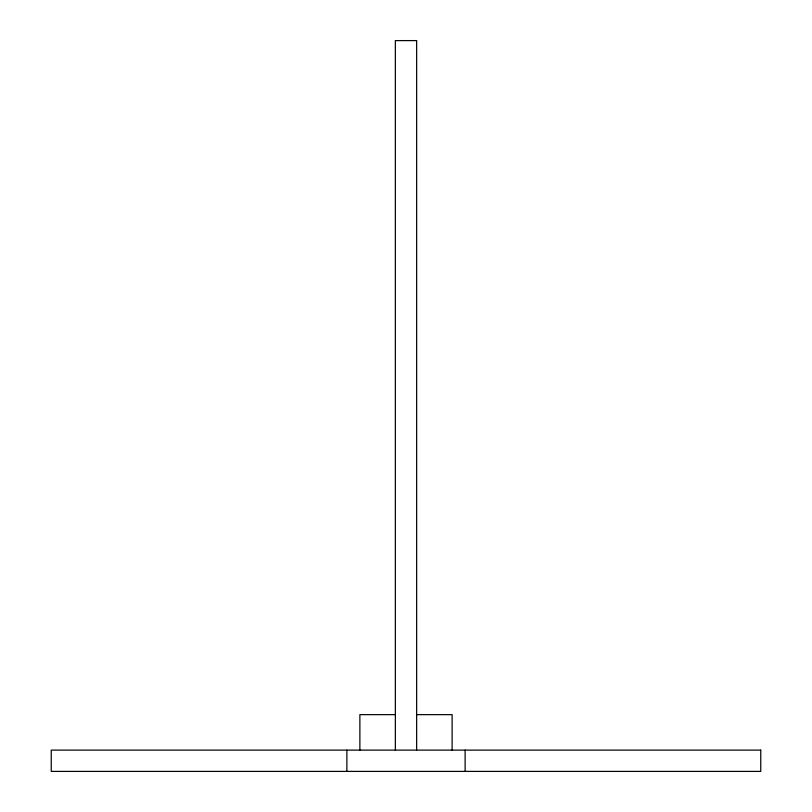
<?xml version="1.0" encoding="UTF-8"?>
<svg xmlns="http://www.w3.org/2000/svg" width="812" height="812" viewBox="0 0 812 812"><rect width="100%" height="100%" fill="white"/><g stroke="black" fill="none" stroke-linecap="round" stroke-linejoin="round"><path stroke-width="1.22" d="M395.353 714.641L359.878 714.641L359.878 750.115M416.647 714.641L452.122 714.641L452.122 750.115M465.124 750.115L465.124 771.4M416.647 750.115L416.647 40.6L395.353 40.6L395.353 750.115M346.876 750.115L346.876 771.4M760.753 750.115L51.247 750.115L51.247 771.4L760.753 771.4L760.753 750.115"/></g></svg>
